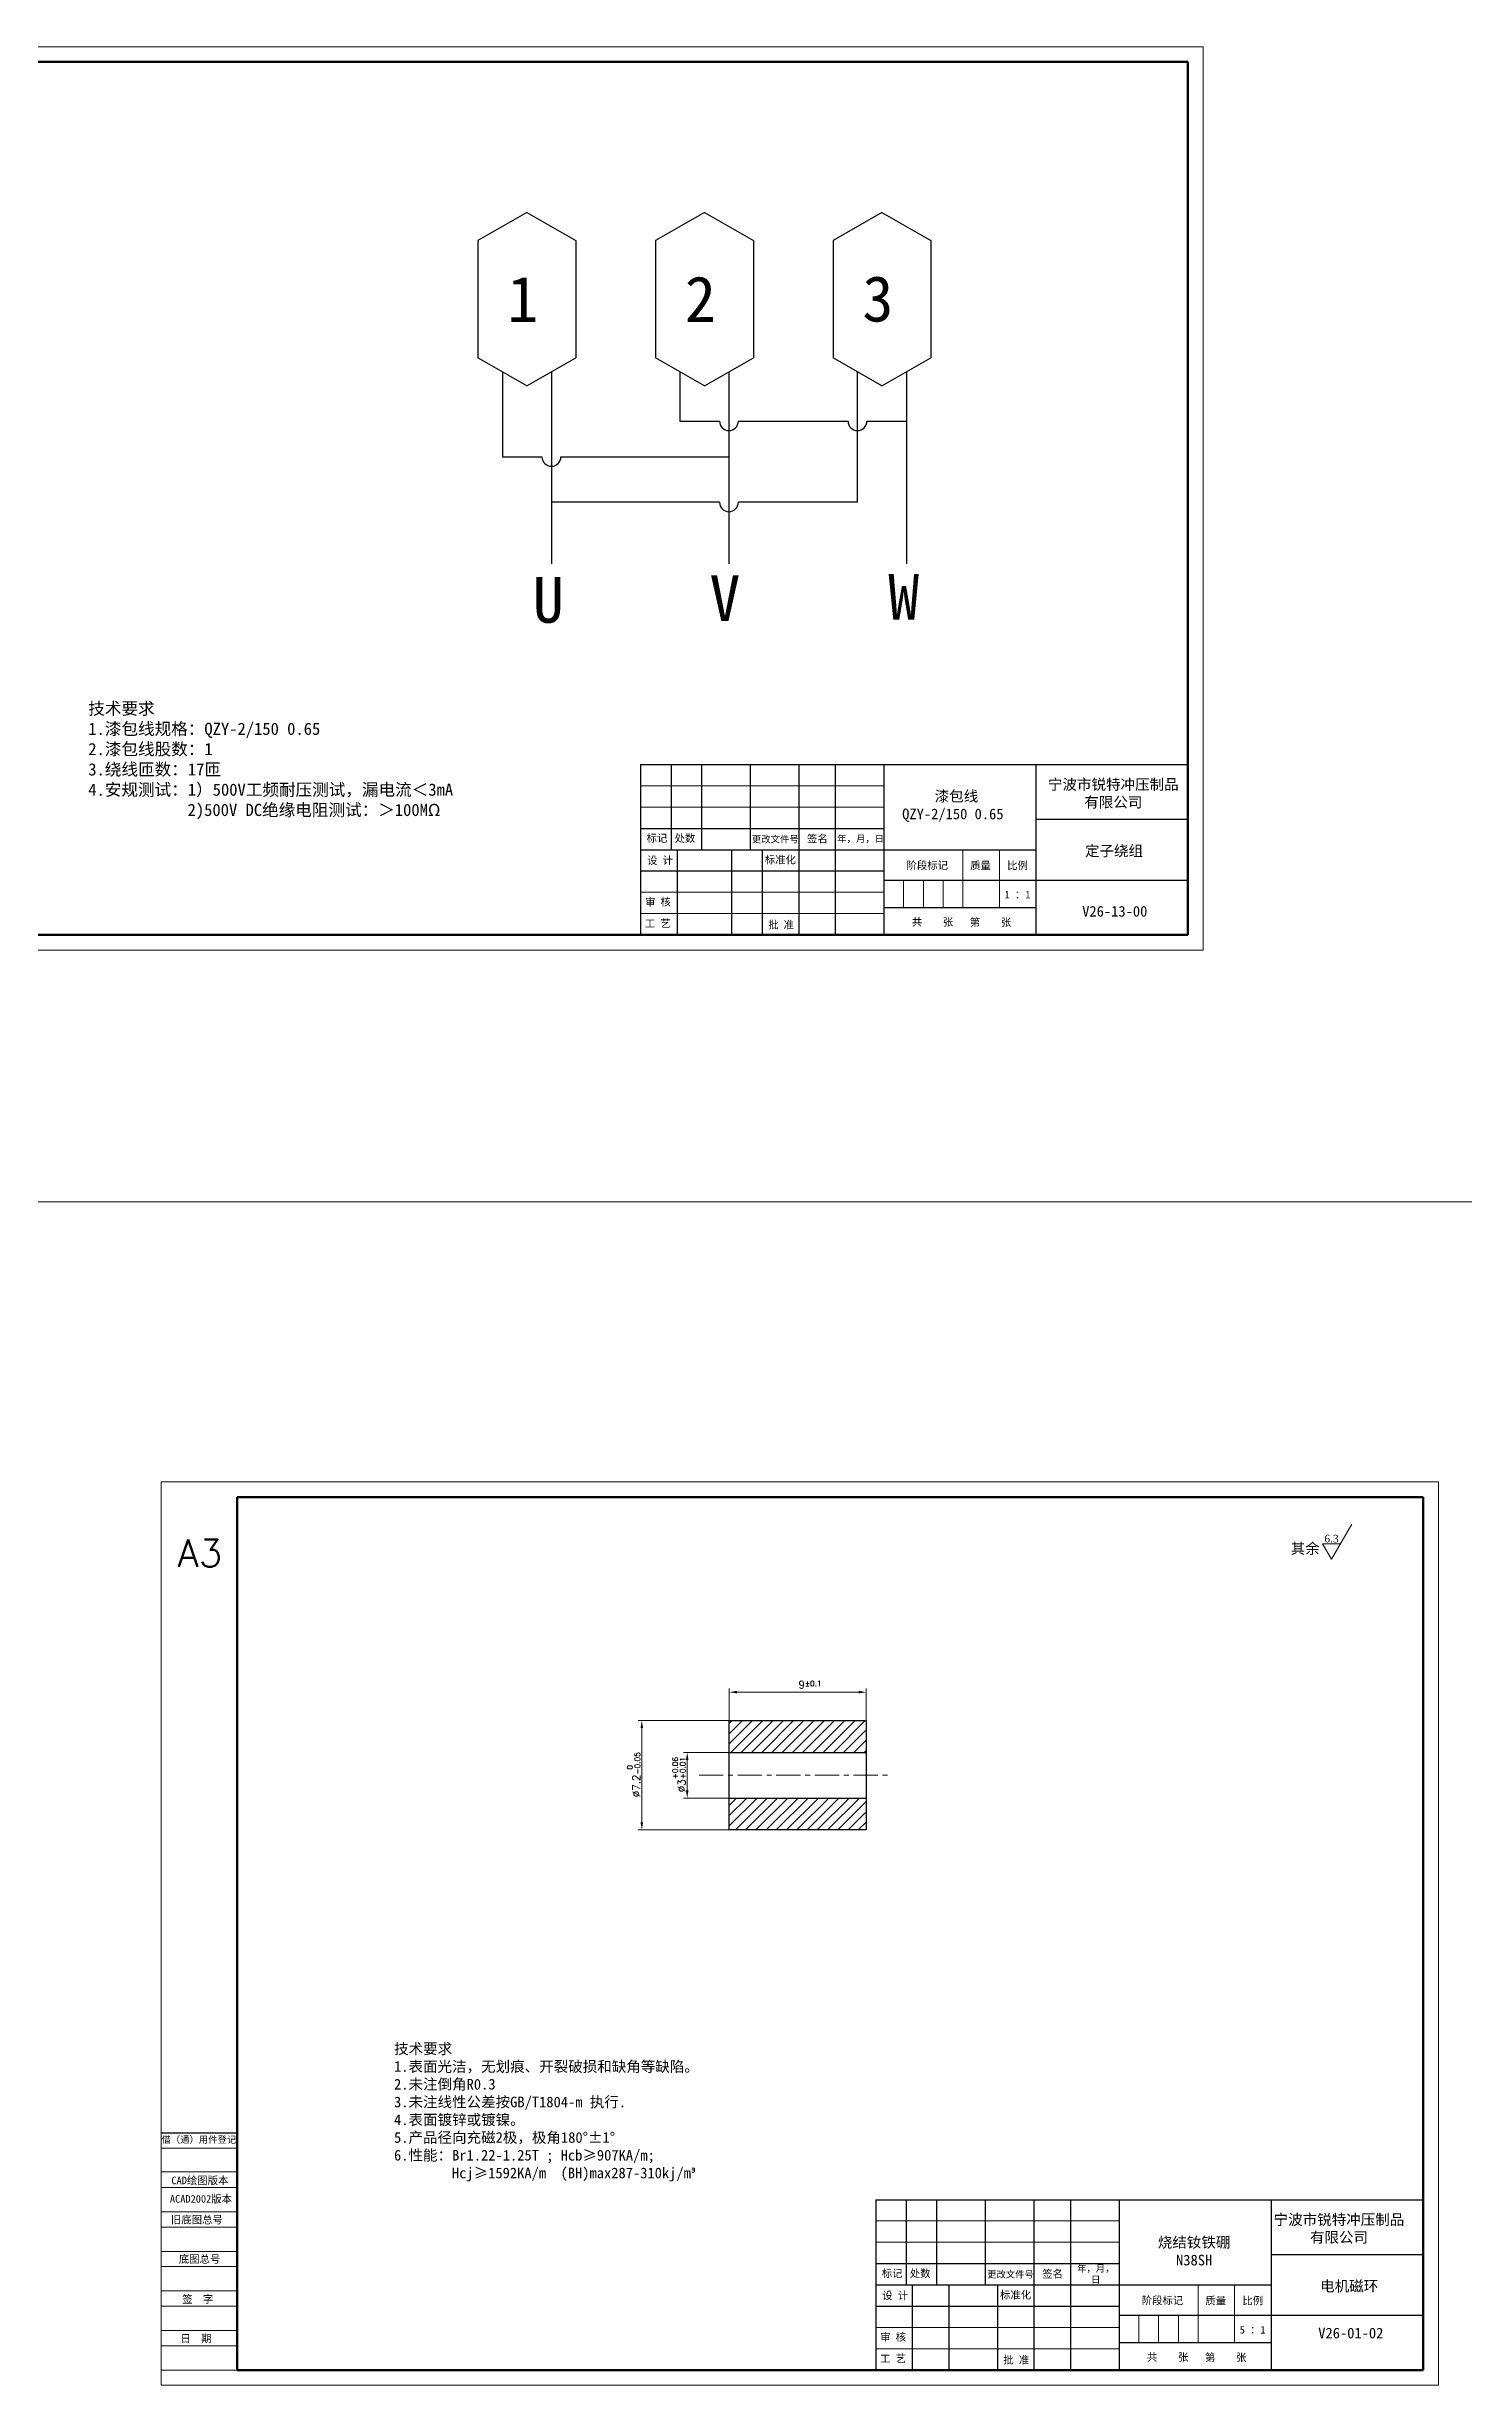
# Model space of a CAD drawing. Header units: millimetres. Extents: x 2517 to 6633, y 792 to 3241.
# Drawn here: x 3368.7 to 3461.9, y 1463.3 to 1617.1 of the extents above; entities that cross this region are included whole.
import ezdxf

# ---------------------------------------------------------------- set-up
doc = ezdxf.new("R2010")
doc.units = ezdxf.units.MM
doc.linetypes.add('CENTER', pattern=[50.8, 31.75, -6.35, 6.35, -6.35])
for name, color, linetype, lineweight in [('中心线', 1, 'CENTER', 9), ('填充', 3, 'Continuous', 9), ('实线', 7, 'Continuous', 25), ('尺寸标注', 2, 'Continuous', 9), ('引导线', 6, 'Continuous', 9), ('文本', 3, 'Continuous', 15), ('粗实线', 9, 'Continuous', 50)]:
    doc.layers.add(name, color=color, linetype=linetype, lineweight=lineweight)
doc.styles.add('st', font='txt.shx')
doc.styles.get("Standard").update_dxf_attribs({"font": 'simfang.ttf'})
doc.dimstyles.new('st0.2', dxfattribs={"dimscale": 0.2, "dimtxt": 2.5, "dimasz": 2.5, "dimexe": 1.25, "dimexo": 0, "dimtad": 1, "dimtoh": 1, "dimdec": 3, "dimdsep": 46, "dimtxsty": 'st', "dimcen": 0, "dimclrd": 256, "dimclre": 256, "dimclrt": 256, "dimadec": 4, "dimazin": 2, "dimtfac": 1, "dimtdec": 3, "dimtmove": 0, "dimatfit": 1, "dimfxl": 0, "dimlwd": -1, "dimlwe": -1, "dimarcsym": 0})

# ---------------------------------------------------------------- blocks, each defined once
blk = doc.blocks.new('*D114')
at = {"layer": 'Defpoints', "color": 0, "ltscale": 0.2, "transparency": 16777216}
for p in [(3413.6, 1504.93), (3410.83, 1501.93), (3413.6, 1501.93)]:
    blk.add_point(p, dxfattribs=at)
at = {"layer": '尺寸标注', "ltscale": 0.2, "transparency": 16777216}
for p, q in [((3413.6, 1504.93), (3410.58, 1504.93)), ((3410.83, 1504.43), (3410.83, 1502.43)), ((3413.6, 1501.93), (3410.58, 1501.93))]:
    blk.add_line(p, q, dxfattribs=at)
for points in [[(3410.75, 1504.43), (3410.92, 1504.43), (3410.83, 1504.93)], [(3410.75, 1502.43), (3410.92, 1502.43), (3410.83, 1501.93)]]:
    blk.add_solid(points, dxfattribs=at)
at = {"layer": '尺寸标注', "ltscale": 0.2, "transparency": 16777216, "insert": (3410.29, 1503.47), "char_height": 0.5, "attachment_point": 5, "rotation": 90, "style": 'st'}
blk.add_mtext('%%c3{}{\\H0.71x;\\C3;\\S+0.06^ +0.01;}', dxfattribs=at)
blk = doc.blocks.new('*D115')
at = {"layer": 'Defpoints', "color": 0, "ltscale": 0.2, "transparency": 16777216}
for p in [(3407.85, 1507.03), (3413.6, 1507.03), (3413.6, 1499.83)]:
    blk.add_point(p, dxfattribs=at)
at = {"layer": '尺寸标注', "ltscale": 0.2, "transparency": 16777216}
for p, q in [((3413.6, 1507.03), (3407.6, 1507.03)), ((3407.85, 1500.33), (3407.85, 1506.53)), ((3413.6, 1499.83), (3407.6, 1499.83))]:
    blk.add_line(p, q, dxfattribs=at)
for points in [[(3407.76, 1506.53), (3407.93, 1506.53), (3407.85, 1507.03)], [(3407.76, 1500.33), (3407.93, 1500.33), (3407.85, 1499.83)]]:
    blk.add_solid(points, dxfattribs=at)
at = {"layer": '尺寸标注', "ltscale": 0.2, "transparency": 16777216, "insert": (3407.31, 1503.46), "char_height": 0.5, "attachment_point": 5, "rotation": 90, "style": 'st'}
blk.add_mtext('%%c7.2{}{\\H0.71x;\\C3;\\S 0^ -0.05;}', dxfattribs=at)
blk = doc.blocks.new('*D116')
at = {"layer": 'Defpoints', "color": 0, "ltscale": 0.2, "transparency": 16777216}
for p in [(3422.6, 1508.89), (3413.6, 1507.03), (3422.6, 1507.03)]:
    blk.add_point(p, dxfattribs=at)
at = {"layer": '尺寸标注', "ltscale": 0.2, "transparency": 16777216}
for p, q in [((3413.6, 1507.03), (3413.6, 1509.14)), ((3414.1, 1508.89), (3422.1, 1508.89)), ((3422.6, 1507.03), (3422.6, 1509.14))]:
    blk.add_line(p, q, dxfattribs=at)
for points in [[(3414.1, 1508.98), (3414.1, 1508.81), (3413.6, 1508.89)], [(3422.1, 1508.98), (3422.1, 1508.81), (3422.6, 1508.89)]]:
    blk.add_solid(points, dxfattribs=at)
at = {"layer": '尺寸标注', "ltscale": 0.2, "transparency": 16777216, "insert": (3418.91, 1509.39), "char_height": 0.5, "attachment_point": 5, "style": 'st'}
blk.add_mtext('9{}{\\A0;{\\H1.5x;}{\\A2;\\H0.71x;\\C3;%%p0.1}}', dxfattribs=at)

msp = doc.modelspace()

# ---------------------------------------------------------------- hatches: boundary and pattern name
at = {"layer": '填充', "ltscale": 0.2}
h = msp.add_hatch(dxfattribs=at)
h.set_pattern_fill('LINE', color=256, scale=0.15, angle=45)
h.set_pattern_definition([(45, (308.117, 268.35296), (-0.336759605, 0.336759605), [])])
h.paths.add_polyline_path([(3422.5961, 1507.0312), (3413.5961, 1507.0312), (3413.5961, 1504.9312), (3422.5961, 1504.9312)])
h.paths.add_polyline_path([(3422.5961, 1501.9312), (3413.5961, 1501.9312), (3413.5961, 1499.8312), (3422.5961, 1499.8312)])

# ---------------------------------------------------------------- linework, layer by layer
at = {"layer": '中心线', "ltscale": 0.05}
msp.add_line((3411.6139, 1503.4312), (3423.9995, 1503.4312), dxfattribs=at)
at = {"layer": '实线', "ltscale": 0.1}
for p, q in [((3400.2936, 1606.2042), (3397.0733, 1604.345)), ((3400.2936, 1606.2042), (3403.5138, 1604.345)), ((3411.9675, 1606.2042), (3408.7473, 1604.345)), ((3411.9675, 1606.2042), (3415.1878, 1604.345)), ((3423.6415, 1606.2042), (3420.4213, 1604.345)), ((3423.6415, 1606.2042), (3426.8618, 1604.345)), ((3397.0733, 1604.345), (3397.0733, 1596.6464)), ((3403.5138, 1604.345), (3403.5138, 1596.6464)), ((3408.7473, 1604.345), (3408.7473, 1596.6464)), ((3415.1878, 1604.345), (3415.1878, 1596.6464)), ((3420.4213, 1604.345), (3420.4213, 1596.6464)), ((3426.8618, 1604.345), (3426.8618, 1596.6464)), ((3400.2936, 1594.7872), (3397.0733, 1596.6464)), ((3400.2936, 1594.7872), (3403.5138, 1596.6464)), ((3411.9675, 1594.7872), (3408.7473, 1596.6464)), ((3411.9675, 1594.7872), (3415.1878, 1596.6464)), ((3423.6415, 1594.7872), (3420.4213, 1596.6464)), ((3423.6415, 1594.7872), (3426.8618, 1596.6464)), ((3398.6835, 1595.7168), (3398.6835, 1590.1307)), ((3401.9037, 1595.7168), (3401.9037, 1583.0829)), ((3410.3574, 1595.7168), (3410.3574, 1592.4786)), ((3413.5777, 1595.7168), (3413.5777, 1583.0829)), ((3422.0314, 1587.1394), (3422.0314, 1595.7168)), ((3425.2516, 1595.7168), (3425.2516, 1583.0829)), ((3410.3574, 1592.4786), (3412.9558, 1592.4786)), ((3414.1995, 1592.4786), (3421.4095, 1592.4786)), ((3422.6533, 1592.4786), (3425.2516, 1592.4786)), ((3398.6835, 1590.1307), (3401.2818, 1590.1307)), ((3402.5256, 1590.1307), (3413.5777, 1590.1307)), ((3412.9558, 1587.1394), (3401.9037, 1587.1394)), ((3422.0314, 1587.1394), (3414.1995, 1587.1394))]:
    msp.add_line(p, q, dxfattribs=at)
at = {"layer": '实线'}
for p, q in [((3407.7647, 1569.8936), (3443.7647, 1569.8936)), ((3407.7684, 1569.8936), (3407.7684, 1558.6936)), ((3409.7684, 1569.8936), (3409.7684, 1564.2936)), ((3411.7684, 1569.8936), (3411.7684, 1564.2936)), ((3414.9684, 1569.8936), (3414.9684, 1564.2936)), ((3418.1684, 1569.8936), (3418.1684, 1558.6936)), ((3420.5684, 1569.8936), (3420.5684, 1558.6936)), ((3423.7684, 1569.8936), (3423.7684, 1558.6936)), ((3433.7647, 1569.8936), (3433.7647, 1558.6936)), ((3407.7647, 1565.6936), (3423.7684, 1565.6936)), ((3433.7647, 1566.2936), (3443.7647, 1566.2936)), ((3407.7647, 1564.2936), (3423.7684, 1564.2936)), ((3410.1684, 1564.2936), (3410.1684, 1558.6936)), ((3413.7471, 1564.2936), (3413.7471, 1558.6936)), ((3415.7684, 1564.2936), (3415.7684, 1558.6936)), ((3423.7684, 1564.2936), (3433.7647, 1564.2936)), ((3407.7647, 1562.8936), (3423.7684, 1562.8936)), ((3423.7684, 1562.2936), (3443.7647, 1562.2936)), ((3423.7684, 1560.4936), (3433.7647, 1560.4936)), ((3407.7647, 1558.6936), (3443.7647, 1558.6936)), ((3376.2326, 1479.9174), (3381.2326, 1479.9174)), ((3381.2326, 1464.3174), (3381.2326, 1475.5174)), ((3381.2326, 1475.5174), (3381.2326, 1464.3174)), ((3423.2326, 1475.5174), (3459.2326, 1475.5174)), ((3423.2363, 1475.5174), (3423.2363, 1464.3174)), ((3425.2363, 1475.5174), (3425.2363, 1469.9174)), ((3427.2363, 1475.5174), (3427.2363, 1469.9174)), ((3430.4363, 1475.5174), (3430.4363, 1469.9174)), ((3433.6363, 1475.5174), (3433.6363, 1464.3174)), ((3436.0363, 1475.5174), (3436.0363, 1464.3174)), ((3439.2363, 1475.5174), (3439.2363, 1464.3174)), ((3449.2326, 1475.5174), (3449.2326, 1464.3174)), ((3449.2326, 1471.9174), (3459.2326, 1471.9174)), ((3423.2326, 1471.3174), (3439.2363, 1471.3174)), ((3423.2326, 1469.9174), (3439.2363, 1469.9174)), ((3425.6363, 1469.9174), (3425.6363, 1464.3174)), ((3428.0363, 1469.9174), (3428.0363, 1464.3174)), ((3431.2363, 1469.9174), (3431.2363, 1464.3174)), ((3439.2363, 1469.9174), (3449.2326, 1469.9174)), ((3423.2326, 1468.5174), (3439.2363, 1468.5174)), ((3439.2363, 1467.9174), (3459.2326, 1467.9174)), ((3439.2363, 1466.1174), (3449.2326, 1466.1174)), ((3423.2326, 1464.3174), (3459.2326, 1464.3174))]:
    msp.add_line(p, q, dxfattribs=at)
at = {"layer": '实线', "ltscale": 0.2}
for p, q in [((3413.5961, 1503.4312), (3413.5961, 1507.0312)), ((3413.5961, 1507.0312), (3422.5961, 1507.0312)), ((3422.5961, 1507.0312), (3422.5961, 1499.8312)), ((3413.5961, 1504.9312), (3422.5961, 1504.9312)), ((3413.5961, 1499.8312), (3413.5961, 1503.4312)), ((3413.5961, 1501.9312), (3422.5961, 1501.9312)), ((3422.5961, 1499.8312), (3413.5961, 1499.8312))]:
    msp.add_line(p, q, dxfattribs=at)
at = {"layer": '实线', "ltscale": 0.1}
for centre in [(3413.5777, 1592.4786), (3422.0314, 1592.4786), (3401.9037, 1590.1307), (3413.5777, 1587.1394)]:
    msp.add_arc(centre, 0.6219, 180, 0, dxfattribs=at)
at = {"layer": '尺寸标注', "ltscale": 0.2}
msp.add_line((3054.3981, 1541.131), (3645.4033, 1541.131), dxfattribs=at)
at = {"layer": '引导线'}
for p, q in [((3360.7647, 1617.0936), (3444.7647, 1617.0936)), ((3444.7647, 1557.6936), (3444.7647, 1617.0936)), ((3407.7647, 1568.4936), (3423.7684, 1568.4936)), ((3407.7647, 1567.0936), (3423.7684, 1567.0936)), ((3407.7647, 1561.4936), (3423.7684, 1561.4936)), ((3407.7647, 1560.0936), (3423.7684, 1560.0936)), ((3360.7647, 1557.6936), (3444.7647, 1557.6936)), ((3376.2326, 1522.7174), (3460.2326, 1522.7174)), ((3376.2326, 1463.3174), (3376.2326, 1522.7174)), ((3460.2326, 1463.3174), (3460.2326, 1522.7174)), ((3381.2326, 1478.9174), (3376.2326, 1478.9174)), ((3381.2326, 1477.3495), (3376.2326, 1477.3495)), ((3381.2326, 1476.3174), (3376.2326, 1476.3174)), ((3381.2326, 1474.7174), (3376.2326, 1474.7174)), ((3381.2326, 1473.7174), (3376.2326, 1473.7174)), ((3423.2326, 1474.1174), (3439.2363, 1474.1174)), ((3381.2326, 1472.1174), (3376.2326, 1472.1174)), ((3423.2326, 1472.7174), (3439.2363, 1472.7174)), ((3381.2326, 1471.1174), (3376.2326, 1471.1174)), ((3381.2326, 1469.5174), (3376.2326, 1469.5174)), ((3381.2326, 1468.5174), (3376.2326, 1468.5174)), ((3423.2326, 1467.1174), (3439.2363, 1467.1174)), ((3381.2326, 1466.9174), (3376.2326, 1466.9174)), ((3381.2326, 1465.9174), (3376.2326, 1465.9174)), ((3423.2326, 1465.7174), (3439.2363, 1465.7174)), ((3381.2326, 1464.3174), (3376.2326, 1464.3174)), ((3376.2326, 1463.3174), (3460.2326, 1463.3174))]:
    msp.add_line(p, q, dxfattribs=at)
at = {"layer": '文本', "ltscale": 0.2}
for p, q in [((3428.9647, 1564.2936), (3428.9647, 1560.4936)), ((3431.3647, 1564.2936), (3431.3647, 1560.4936)), ((3425.0647, 1562.2936), (3425.0647, 1560.4936)), ((3426.3647, 1562.2936), (3426.3647, 1560.4936)), ((3427.6647, 1562.2936), (3427.6647, 1560.4936)), ((3444.4326, 1469.9174), (3444.4326, 1466.1174)), ((3446.8326, 1469.9174), (3446.8326, 1466.1174)), ((3440.5326, 1467.9174), (3440.5326, 1466.1174)), ((3441.8326, 1467.9174), (3441.8326, 1466.1174)), ((3443.1326, 1467.9174), (3443.1326, 1466.1174))]:
    msp.add_line(p, q, dxfattribs=at)
at = {"layer": '文本'}
for p, q in [((3453.2049, 1517.6422), (3454.5352, 1519.9462)), ((3453.7869, 1518.6502), (3452.623, 1518.6502)), ((3452.623, 1518.6502), (3453.2049, 1517.6422))]:
    msp.add_line(p, q, dxfattribs=at)
at = {"layer": '粗实线'}
for p, q in [((3365.7647, 1616.0936), (3443.7647, 1616.0936)), ((3443.7647, 1558.6936), (3443.7647, 1616.0936)), ((3365.7647, 1558.6936), (3443.7647, 1558.6936)), ((3381.2326, 1464.3174), (3381.2326, 1521.7174)), ((3381.2326, 1521.7174), (3459.2326, 1521.7174)), ((3459.2326, 1464.3174), (3459.2326, 1521.7174)), ((3381.2326, 1464.3174), (3459.2326, 1464.3174))]:
    msp.add_line(p, q, dxfattribs=at)

# ---------------------------------------------------------------- texts
at = {"layer": '实线', "attachment_point": 5}
for s, insert, char_height, width in [(' 1', (3399.0047, 1600.5011), 3, 12.63596), (' 2', (3410.6786, 1600.5011), 3, 12.63596), (' 3', (3422.3526, 1600.5011), 3, 12.63596), (' W', (3424.0518, 1580.9128), 3, 12.63596), (' U', (3400.6745, 1580.6951), 3, 12.63596), (' V', (3412.2905, 1580.8402), 3, 12.63596), ('宁波市锐特冲压制品\\P有限公司', (3438.8559, 1567.9652), 0.7, 12.63596), (' 漆包线\\PQZY-2/150 0.65', (3428.3036, 1567.1427), 0.7, 12.63596), (' 定子绕组', (3438.6646, 1564.178), 0.7, 12.63596), ('V26-13-00', (3438.9522, 1560.2385), 0.7, 9.2005), ('宁波市锐特冲压制品\\P有限公司', (3453.6969, 1473.589), 0.7, 12.63596), ('烧结钕铁硼\\PN38SH', (3444.171, 1472.1259), 0.7, 7.8742), (' 电机磁环', (3454.1325, 1469.8018), 0.7, 12.63596), ('V26-01-02', (3454.4757, 1466.7435), 0.7, 9.2005)]:
    msp.add_mtext(s, dxfattribs=dict(at, insert=insert, char_height=char_height, width=width))
at = {"layer": '实线', "ltscale": 0.2, "insert": (3377.3209, 1518.9285), "char_height": 1.8, "width": 5, "attachment_point": 1, "style": 'st'}
msp.add_mtext('A3', dxfattribs=at)
at = {"layer": '文本'}
for s, insert, char_height, width, attachment_point in [('技术要求\\P1.漆包线规格：QZY-2/150 0.65\\P2.漆包线股数：1\\P3.绕线匝数：17匝\\P4.安规测试：1）500V工频耐压测试，漏电流＜3mA\\P            2)500V DC绝缘电阻测试：＞100MΩ', (3371.445, 1570.1371), 0.8, 35.056251, 4), ('其余', (3451.4787, 1517.9152), 0.7, 12.63596, 8), ('{\\fTimes New Roman|b0|i0|c0|p18;6.3}', (3452.7347, 1519.2392), 0.5, 2.92, 1), ('技术要求\\P1.表面光洁，无划痕、开裂破损和缺角等缺陷。\\P2.未注倒角R0.3\\P3.未注线性公差按GB/T1804-m 执行.\\P4.表面镀锌或镀镍。\\P5.产品径向充磁2极，极角180°±1°\\P6.性能：Br1.22-1.25T ; Hcb≥907KA/m;\\P        Hcj≥1592KA/m  (BH)max287-310kj/m{\\fISOCPEUR|b0|i0|c0|p34;³}', (3391.5514, 1481.2549), 0.7, 23.880809, 4)]:
    msp.add_mtext(s, dxfattribs=dict(at, insert=insert, char_height=char_height, width=width, attachment_point=attachment_point))
at = {"layer": '文本', "ltscale": 0.2, "attachment_point": 5}
for s, insert, char_height, width in [('标记', (3408.8415, 1565.0253), 0.5, 2.90232), ('设 计', (3409.046, 1563.5616), 0.5, 2.90232), ('处数', (3410.6855, 1565.021), 0.5, 2.90232), ('更改文件号', (3416.6249, 1564.9547), 0.44, 6.437633), ('标准化', (3416.9588, 1563.6071), 0.5, 2.90232), ('签名', (3419.3979, 1564.9866), 0.5, 2.90232), ('年，月，日', (3422.2363, 1564.9823), 0.44, 3.713394), ('阶段标记', (3426.62, 1563.2361), 0.5, 2.90232), ('质量', (3430.1226, 1563.2245), 0.5, 2.90232), ('比例', (3432.5568, 1563.2245), 0.5, 2.90232), ('审 核', (3408.9094, 1560.8335), 0.5, 2.90232), ('1 ：1', (3432.554, 1561.3373), 0.5, 2.90232), ('工 艺', (3408.9014, 1559.4239), 0.5, 2.90232), ('批 准', (3417.0044, 1559.3307), 0.5, 2.90232), ('共    张', (3426.9661, 1559.5097), 0.5, 2.90232), ('第    张', (3430.7794, 1559.4917), 0.5, 2.90232), ('借（通）用件登记', (3378.715, 1479.4386), 0.44, 10.22572), ('CAD绘图版本', (3378.7861, 1476.7563), 0.5, 15.159404), ('ACAD2002版本', (3378.8546, 1475.5421), 0.5, 11.701904), ('旧底图总号', (3378.5841, 1474.1694), 0.5, 13.237686), ('底图总号', (3378.7627, 1471.5829), 0.5, 2.90232), ('标记', (3424.3094, 1470.6491), 0.5, 2.90232), ('处数', (3426.1534, 1470.6448), 0.5, 2.90232), ('更改文件号', (3432.0928, 1470.5785), 0.44, 6.437633), ('签名', (3434.8658, 1470.6104), 0.5, 2.90232), ('年，月，日', (3437.7042, 1470.6061), 0.44, 2.90232), ('签  字', (3378.6406, 1468.9508), 0.5, 2.90232), ('设 计', (3424.5139, 1469.1854), 0.5, 2.90232), ('标准化', (3432.4267, 1469.2309), 0.5, 2.90232), ('阶段标记', (3442.0879, 1468.8599), 0.5, 2.90232), ('质量', (3445.5905, 1468.8483), 0.5, 2.90232), ('比例', (3448.0247, 1468.8483), 0.5, 2.90232), ('5 ：1', (3448.0219, 1466.9611), 0.5, 2.90232), ('日  期', (3378.529, 1466.3632), 0.5, 2.90232), ('审 核', (3424.3773, 1466.4573), 0.5, 2.90232), ('工 艺', (3424.3693, 1465.0477), 0.5, 2.90232), ('批 准', (3432.4723, 1464.9545), 0.5, 2.90232), ('共    张', (3442.434, 1465.1335), 0.5, 2.90232), ('第    张', (3446.2473, 1465.1155), 0.5, 2.90232)]:
    msp.add_mtext(s, dxfattribs=dict(at, insert=insert, char_height=char_height, width=width))

# ---------------------------------------------------------------- dimensions: what is measured, and where the dimension line sits
at = {"layer": '尺寸标注', "ltscale": 0.2}
dim = msp.add_linear_dim(base=(3422.5961, 1508.8941), p1=(3413.5961, 1507.0312), p2=(3422.5961, 1507.0312), text='<>{}{\\A0;{\\H1.5x;}{\\A2;\\H0.71x;\\C3;%%p0.1}}', dimstyle='st0.2', override={"dimtp": 0.1, "dimtm": 0.1, "dimtdec": 3, "dimtzin": 8}, dxfattribs=at)
dim.commit()
dim.dimension.update_dxf_attribs({"geometry": '*D116', "text_midpoint": (3418.9149, 1508.8941), "dimtype": 160})
for base, p1, p2, text, override, picture, middle in [((3407.847, 1507.0312), (3413.5961, 1499.8312), (3413.5961, 1507.0312), '%%c<>{}{\\H0.71x;\\C3;\\S 0^ -0.05;}', {"dimtp": 0, "dimtm": 0.05, "dimtdec": 3, "dimtzin": 8}, '*D115', (3407.847, 1503.4579)), ((3410.8329, 1501.9312), (3413.5961, 1504.9312), (3413.5961, 1501.9312), '%%c<>{}{\\H0.71x;\\C3;\\S+0.06^ +0.01;}', {"dimtp": 0.06, "dimtm": -0.01, "dimtdec": 3, "dimtzin": 8}, '*D114', (3410.8329, 1503.4726))]:
    dim = msp.add_linear_dim(base=base, p1=p1, p2=p2, angle=90, text=text, dimstyle='st0.2', override=override, dxfattribs=at)
    dim.commit()
    dim.dimension.update_dxf_attribs({"geometry": picture, "text_midpoint": middle, "dimtype": 160})

doc.saveas('drawing.dxf')
